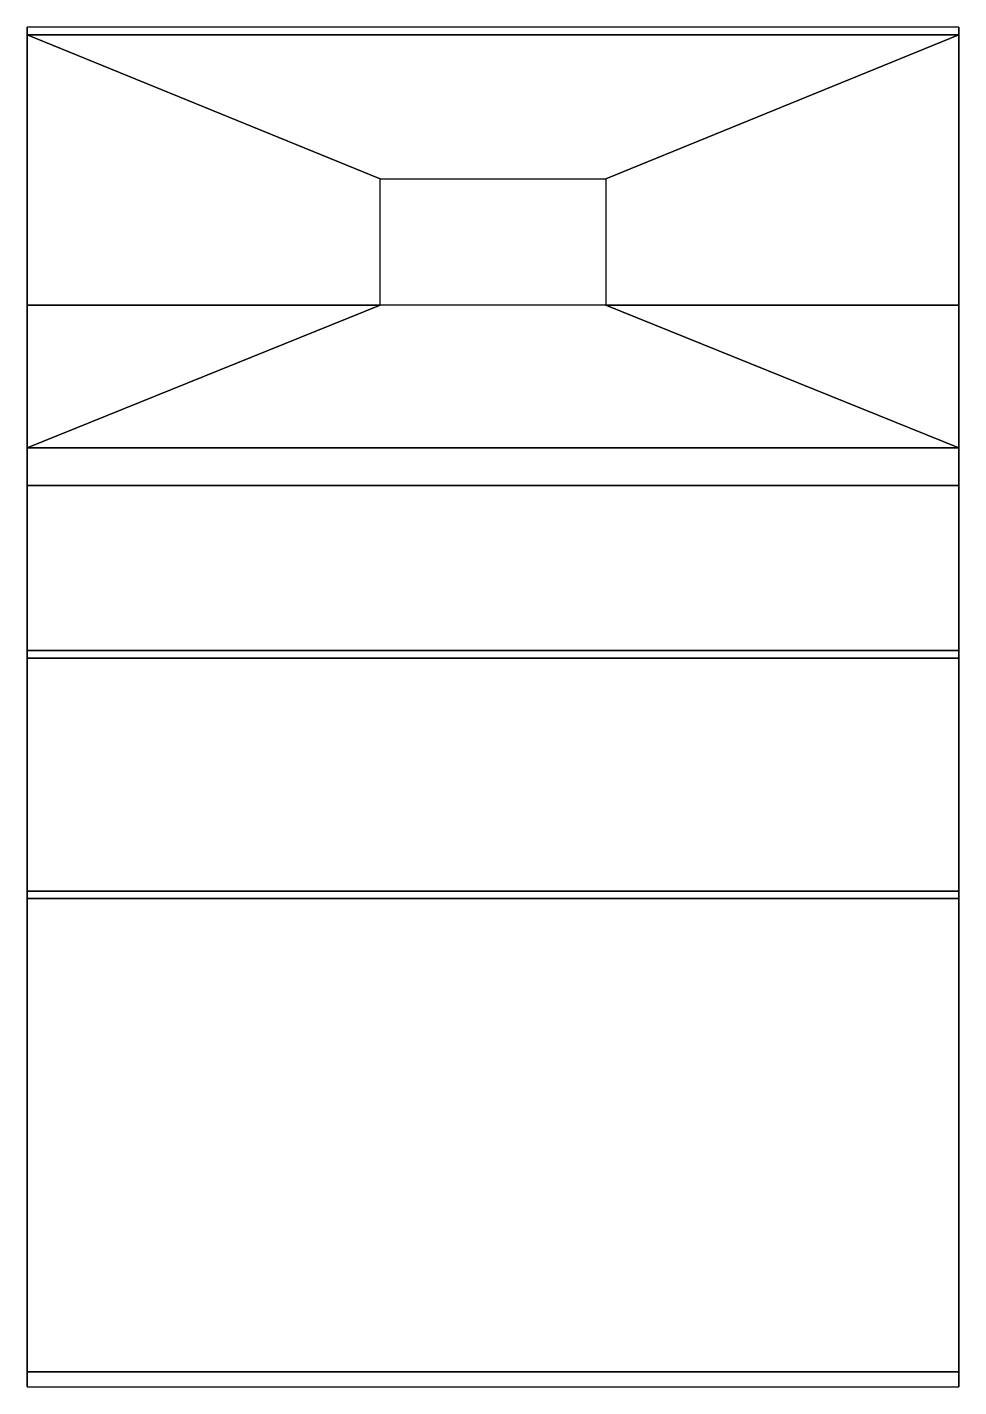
# Model space of a CAD drawing. Extents: x -0.62 to 0.62, y -0.65 to 1.16.
import ezdxf

# ---------------------------------------------------------------- set-up
doc = ezdxf.new("R2010")
doc.units = 0
doc.layers.add('TENT', color=3, linetype='CONTINUOUS')

msp = doc.modelspace()

# ---------------------------------------------------------------- linework, layer by layer
at = {"layer": 'TENT'}
for points in [[(0.62, 1.15, 1.18), (0.62, 1.16, 1.06), (-0.62, 1.16, 1.06), (-0.62, 1.15, 1.18)], [(-0.62, 1.15, 1.18), (-0.62, 1.16, 1.06), (-0.62, 1.12, 1.08), (-0.62, 1.15, 1.18)], [(0.62, 1.15, 1.18), (0.62, 1.12, 1.08), (0.62, 1.16, 1.06), (0.62, 1.15, 1.18)], [(0.15, 0.958, 1.34), (0.62, 1.15, 1.18), (-0.62, 1.15, 1.18), (-0.15, 0.958, 1.34)], [(-0.62, 0.79, 1.48), (-0.62, 1.15, 1.18), (-0.62, 0.88, 1.08), (-0.62, 0.79, 1.45)], [(-0.62, 1.15, 1.18), (-0.62, 1.12, 1.08), (-0.62, 0.88, 1.08), (-0.62, 1.15, 1.18)], [(-0.15, 0.79, 1.48), (-0.15, 0.958, 1.34), (-0.62, 1.15, 1.18), (-0.62, 0.79, 1.48)], [(0.62, 0.79, 1.48), (0.62, 1.15, 1.18), (0.15, 0.958, 1.34), (0.15, 0.79, 1.48)], [(0.62, 0.79, 1.45), (0.62, 0.88, 1.08), (0.62, 1.15, 1.18), (0.62, 0.79, 1.48)], [(0.62, 1.15, 1.18), (0.62, 0.88, 1.08), (0.62, 1.12, 1.08), (0.62, 1.15, 1.18)], [(0.62, 0.6, 1.56), (0.15, 0.79, 1.48), (-0.15, 0.79, 1.48), (-0.62, 0.6, 1.56)], [(-0.62, 0.6, 1.56), (-0.62, 0.79, 1.48), (-0.62, 0.79, 1.45), (-0.62, 0.6, 1.53)], [(-0.15, 0.79, 1.48), (-0.15, 0.79, 1.48), (-0.62, 0.79, 1.48), (-0.62, 0.6, 1.56)], [(0.62, 0.6, 1.56), (0.62, 0.79, 1.48), (0.15, 0.79, 1.48)], [(0.62, 0.6, 1.53), (0.62, 0.79, 1.45), (0.62, 0.79, 1.48), (0.62, 0.6, 1.56)], [(0.62, 0.55, 1.57), (0.62, 0.6, 1.56), (-0.62, 0.6, 1.56), (-0.62, 0.55, 1.57)], [(-0.62, 0.55, 1.57), (-0.62, 0.6, 1.56), (-0.62, 0.6, 1.53), (-0.62, 0.55, 1.54)], [(0.62, 0.55, 1.54), (0.62, 0.6, 1.53), (0.62, 0.6, 1.56), (0.62, 0.55, 1.57)], [(0.62, 0.33, 1.56), (0.62, 0.55, 1.57), (-0.62, 0.55, 1.57), (-0.62, 0.33, 1.56)], [(-0.62, 0.33, 1.56), (-0.62, 0.55, 1.57), (-0.62, 0.55, 1.54), (-0.62, 0.33, 1.53)], [(0.62, 0.33, 1.53), (0.62, 0.55, 1.54), (0.62, 0.55, 1.57), (0.62, 0.33, 1.56)], [(0.62, 0.32, 1.57), (0.62, 0.33, 1.56), (-0.62, 0.33, 1.56), (-0.62, 0.32, 1.57)], [(-0.62, 0.32, 1.57), (-0.62, 0.33, 1.56), (-0.62, 0.33, 1.53), (-0.62, 0.32, 1.54)], [(0.62, 0.32, 1.54), (0.62, 0.33, 1.53), (0.62, 0.33, 1.56), (0.62, 0.32, 1.57)], [(0.62, 0.01, 1.52), (0.62, 0.32, 1.57), (-0.62, 0.32, 1.57), (-0.62, 0.01, 1.52)], [(-0.62, 0.01, 1.52), (-0.62, 0.32, 1.57), (-0.62, 0.32, 1.54), (-0.62, 0.01, 1.49)], [(0.62, 0.01, 1.49), (0.62, 0.32, 1.54), (0.62, 0.32, 1.57), (0.62, 0.01, 1.52)], [(0.62, 0, 1.53), (0.62, 0.01, 1.52), (-0.62, 0.01, 1.52), (-0.62, 0, 1.53)], [(-0.62, 0, 1.53), (-0.62, 0.01, 1.52), (-0.62, 0.01, 1.49), (-0.62, 0, 1.5)], [(0.62, -0.63, 1.48), (0.62, 0, 1.53), (-0.62, 0, 1.53), (-0.62, -0.63, 1.48)], [(-0.62, -0.63, 1.48), (-0.62, 0, 1.53), (-0.62, 0, 1.5), (-0.62, -0.63, 1.45)], [(0.62, 0, 1.5), (0.62, 0.01, 1.49), (0.62, 0.01, 1.52), (0.62, 0, 1.53)], [(0.62, -0.63, 1.45), (0.62, 0, 1.5), (0.62, 0, 1.53), (0.62, -0.63, 1.48)], [(0.62, -0.65, 1.46), (0.62, -0.63, 1.48), (-0.62, -0.63, 1.48), (-0.62, -0.65, 1.46)], [(-0.62, -0.65, 1.46), (-0.62, -0.63, 1.48), (-0.62, -0.63, 1.45)], [(0.62, -0.63, 1.45), (0.62, -0.63, 1.45), (0.62, -0.63, 1.48), (0.62, -0.65, 1.46)]]:
    msp.add_3dface(points, dxfattribs=at)

doc.saveas('drawing.dxf')
